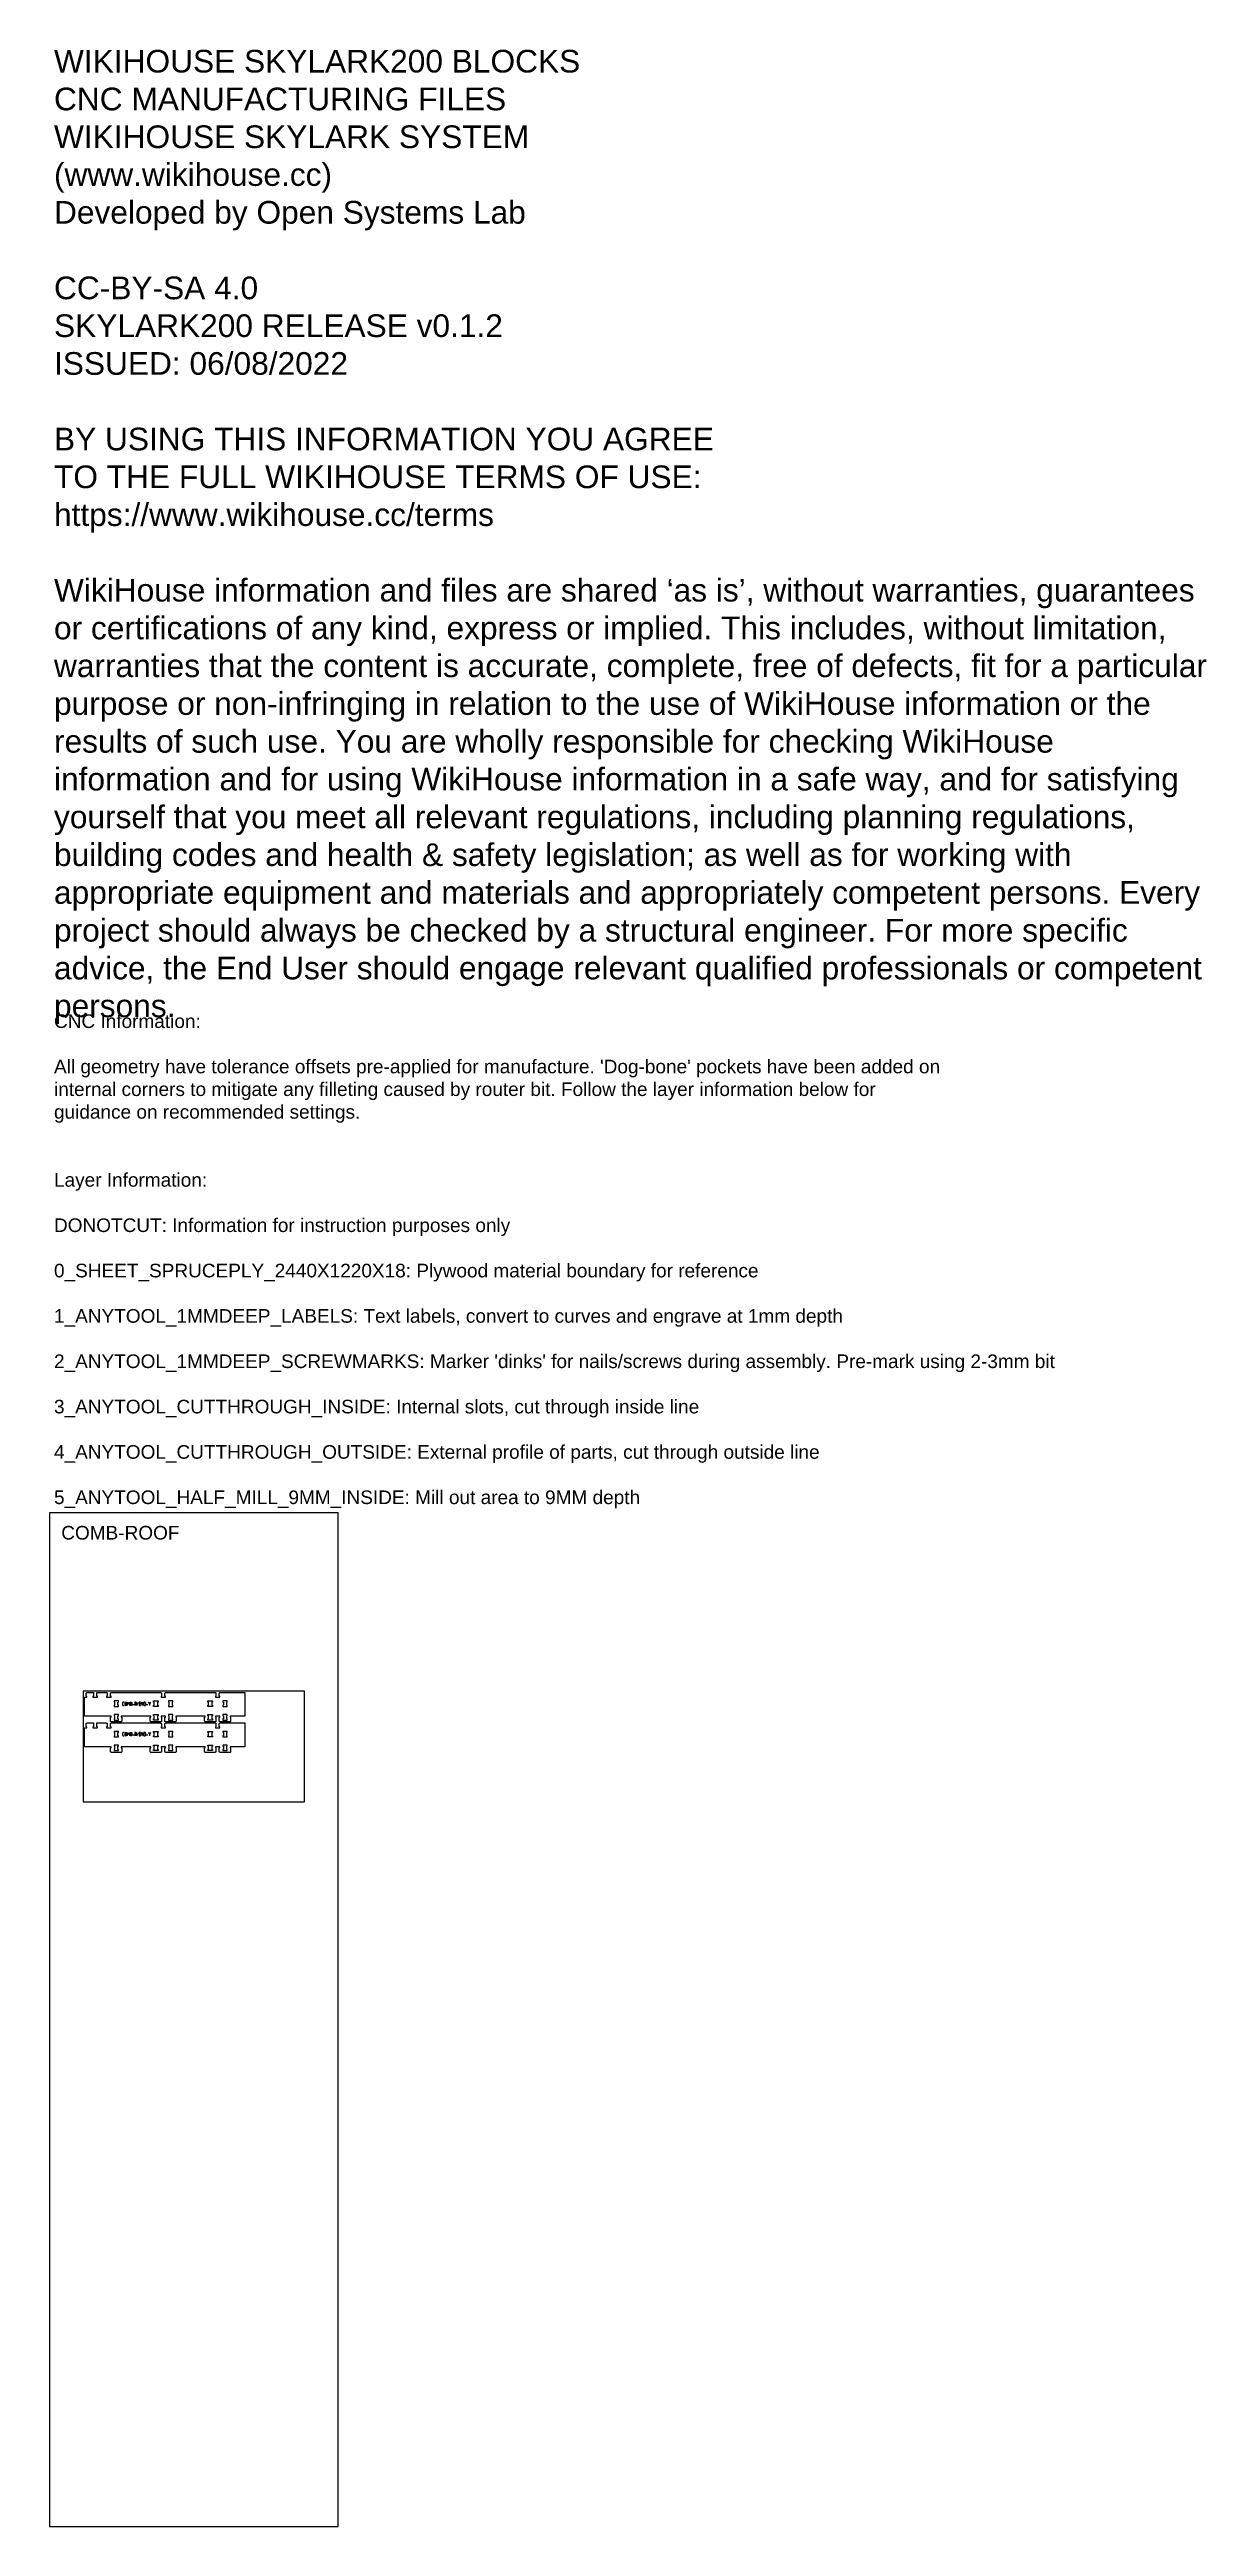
# Model space of a CAD drawing. Header units: millimetres. Extents: x 0 to 12757, y 0 to 27318.
import ezdxf

# ---------------------------------------------------------------- set-up
doc = ezdxf.new("R2010")
doc.units = ezdxf.units.MM
for name, color, linetype, true_color in [('0_SHEET_SPRUCEPLY_2440X122', 1, 'Continuous', 0xff0000), ('1_ANYTOOL_1MMDEEP_LABELS_S', 2, 'Continuous', 0xffff00), ('3_ANYTOOL_CUTTHROUGH_INSID', 4, 'Continuous', 0x00ffff), ('4_ANYTOOL_CUTTHROUGH_OUTSI', 5, 'Continuous', 0x0000ff), ('DONOTCUT', 7, 'Continuous', 0xffffff)]:
    doc.layers.add(name, color=color, linetype=linetype, true_color=true_color)
doc.styles.add('Arial', font='')
doc.styles.get('Arial').set_extended_font_data('Arial')

msp = doc.modelspace()

# ---------------------------------------------------------------- linework, layer by layer
at = {"layer": '0_SHEET_SPRUCEPLY_2440X122'}
msp.add_lwpolyline([(372, 9211), (372, 7991), (2812, 7991), (2812, 9211)], close=True, dxfattribs=at)
at = {"layer": '1_ANYTOOL_1MMDEEP_LABELS_S', "color": 2, "true_color": 0xffff00}
for points in [[(822, 9090), (812, 9090, 0.414214), (806, 9084), (806, 9060, 0.414214), (812, 9054), (822, 9054)], [(890, 9074), (900, 9074, -1), (900, 9054), (890, 9054), (890, 9090), (900, 9090, -1), (900, 9074)], [(940, 9070), (950, 9070, 1), (950, 9090), (940, 9090), (940, 9054)], [(822, 8756), (812, 8756, 0.414214), (806, 8750), (806, 8726, 0.414214), (812, 8720), (822, 8720)], [(890, 8740), (900, 8740, -1), (900, 8720), (890, 8720), (890, 8756), (900, 8756, -1), (900, 8740)], [(940, 8736), (950, 8736, 1), (950, 8756), (940, 8756), (940, 8720)]]:
    msp.add_lwpolyline(points, format="xyb", dxfattribs=at)
for points in [[(830, 9064, 1), (850, 9064), (850, 9080, 1), (830, 9080)], [(1052, 9090), (1040, 9090), (1040, 9054), (1052, 9054, 0.414214), (1060, 9062), (1060, 9082, 0.414214)], [(830, 8730, 1), (850, 8730), (850, 8746, 1), (830, 8746)], [(1052, 8756), (1040, 8756), (1040, 8720), (1052, 8720, 0.414214), (1060, 8728), (1060, 8748, 0.414214)]]:
    msp.add_lwpolyline(points, format="xyb", close=True, dxfattribs=at)
for points in [[(858, 9054), (858, 9090), (870, 9070), (882, 9090), (882, 9054)], [(918, 9066), (934, 9066)], [(960, 9054), (952, 9070)], [(964, 9054), (980, 9090)], [(1004, 9090), (988, 9090), (988, 9054), (1004, 9054)], [(1000, 9074), (988, 9074)], [(1012, 9054), (1012, 9090), (1032, 9054), (1032, 9090)], [(1068, 9066), (1084, 9066)], [(1104, 9072), (1092, 9090)], [(1104, 9072), (1116, 9090)], [(1104, 9054), (1104, 9072)], [(858, 8720), (858, 8756), (870, 8736), (882, 8756), (882, 8720)], [(964, 8720), (980, 8756)], [(1004, 8756), (988, 8756), (988, 8720), (1004, 8720)], [(1012, 8720), (1012, 8756), (1032, 8720), (1032, 8756)], [(1104, 8738), (1092, 8756)], [(1104, 8738), (1116, 8756)], [(918, 8732), (934, 8732)], [(960, 8720), (952, 8736)], [(1000, 8740), (988, 8740)], [(1068, 8732), (1084, 8732)], [(1104, 8720), (1104, 8738)]]:
    msp.add_lwpolyline(points, dxfattribs=at)
at = {"layer": '3_ANYTOOL_CUTTHROUGH_INSID', "color": 4, "true_color": 0x00ffff}
for points in [[(760, 9057), (754, 9057), (754, 9092), (760, 9092), (760, 9105), (711, 9105), (711, 9092), (717, 9092), (717, 9057), (711, 9057), (711, 9044), (760, 9044)], [(760, 9057), (754, 9057), (754, 9092), (760, 9092), (760, 9105), (711, 9105), (711, 9092), (717, 9092), (717, 9057), (711, 9057), (711, 9044), (760, 9044)], [(1147, 9057), (1153, 9057), (1153, 9092), (1147, 9092), (1147, 9105), (1196, 9105), (1196, 9092), (1190, 9092), (1190, 9057), (1196, 9057), (1196, 9044), (1147, 9044)], [(1147, 9057), (1153, 9057), (1153, 9092), (1147, 9092), (1147, 9105), (1196, 9105), (1196, 9092), (1190, 9092), (1190, 9057), (1196, 9057), (1196, 9044), (1147, 9044)], [(1360, 9057), (1354, 9057), (1354, 9092), (1360, 9092), (1360, 9105), (1311, 9105), (1311, 9092), (1317, 9092), (1317, 9057), (1311, 9057), (1311, 9044), (1360, 9044)], [(1360, 9057), (1354, 9057), (1354, 9092), (1360, 9092), (1360, 9105), (1311, 9105), (1311, 9092), (1317, 9092), (1317, 9057), (1311, 9057), (1311, 9044), (1360, 9044)], [(1747, 9057), (1753, 9057), (1753, 9092), (1747, 9092), (1747, 9105), (1796, 9105), (1796, 9092), (1790, 9092), (1790, 9057), (1796, 9057), (1796, 9044), (1747, 9044)], [(1747, 9057), (1753, 9057), (1753, 9092), (1747, 9092), (1747, 9105), (1796, 9105), (1796, 9092), (1790, 9092), (1790, 9057), (1796, 9057), (1796, 9044), (1747, 9044)], [(1960, 9057), (1954, 9057), (1954, 9092), (1960, 9092), (1960, 9105), (1911, 9105), (1911, 9092), (1917, 9092), (1917, 9057), (1911, 9057), (1911, 9044), (1960, 9044)], [(1960, 9057), (1954, 9057), (1954, 9092), (1960, 9092), (1960, 9105), (1911, 9105), (1911, 9092), (1917, 9092), (1917, 9057), (1911, 9057), (1911, 9044), (1960, 9044)], [(760, 8942), (760, 8955), (711, 8955), (711, 8942), (717, 8942), (717, 8907), (711, 8907), (711, 8894), (760, 8894), (760, 8907), (754, 8907), (754, 8942)], [(760, 8942), (760, 8955), (711, 8955), (711, 8942), (717, 8942), (717, 8907), (711, 8907), (711, 8894), (760, 8894), (760, 8907), (754, 8907), (754, 8942)], [(760, 8721), (754, 8721), (754, 8756), (760, 8756), (760, 8769), (711, 8769), (711, 8756), (717, 8756), (717, 8721), (711, 8721), (711, 8708), (760, 8708)], [(760, 8721), (754, 8721), (754, 8756), (760, 8756), (760, 8769), (711, 8769), (711, 8756), (717, 8756), (717, 8721), (711, 8721), (711, 8708), (760, 8708)], [(1147, 8942), (1147, 8955), (1196, 8955), (1196, 8942), (1190, 8942), (1190, 8907), (1196, 8907), (1196, 8894), (1147, 8894), (1147, 8907), (1153, 8907), (1153, 8942)], [(1147, 8942), (1147, 8955), (1196, 8955), (1196, 8942), (1190, 8942), (1190, 8907), (1196, 8907), (1196, 8894), (1147, 8894), (1147, 8907), (1153, 8907), (1153, 8942)], [(1147, 8721), (1153, 8721), (1153, 8756), (1147, 8756), (1147, 8769), (1196, 8769), (1196, 8756), (1190, 8756), (1190, 8721), (1196, 8721), (1196, 8708), (1147, 8708)], [(1147, 8721), (1153, 8721), (1153, 8756), (1147, 8756), (1147, 8769), (1196, 8769), (1196, 8756), (1190, 8756), (1190, 8721), (1196, 8721), (1196, 8708), (1147, 8708)], [(1360, 8942), (1360, 8955), (1311, 8955), (1311, 8942), (1317, 8942), (1317, 8907), (1311, 8907), (1311, 8894), (1360, 8894), (1360, 8907), (1354, 8907), (1354, 8942)], [(1360, 8942), (1360, 8955), (1311, 8955), (1311, 8942), (1317, 8942), (1317, 8907), (1311, 8907), (1311, 8894), (1360, 8894), (1360, 8907), (1354, 8907), (1354, 8942)], [(1360, 8721), (1354, 8721), (1354, 8756), (1360, 8756), (1360, 8769), (1311, 8769), (1311, 8756), (1317, 8756), (1317, 8721), (1311, 8721), (1311, 8708), (1360, 8708)], [(1360, 8721), (1354, 8721), (1354, 8756), (1360, 8756), (1360, 8769), (1311, 8769), (1311, 8756), (1317, 8756), (1317, 8721), (1311, 8721), (1311, 8708), (1360, 8708)], [(1747, 8942), (1747, 8955), (1796, 8955), (1796, 8942), (1790, 8942), (1790, 8907), (1796, 8907), (1796, 8894), (1747, 8894), (1747, 8907), (1753, 8907), (1753, 8942)], [(1747, 8942), (1747, 8955), (1796, 8955), (1796, 8942), (1790, 8942), (1790, 8907), (1796, 8907), (1796, 8894), (1747, 8894), (1747, 8907), (1753, 8907), (1753, 8942)], [(1747, 8721), (1753, 8721), (1753, 8756), (1747, 8756), (1747, 8769), (1796, 8769), (1796, 8756), (1790, 8756), (1790, 8721), (1796, 8721), (1796, 8708), (1747, 8708)], [(1747, 8721), (1753, 8721), (1753, 8756), (1747, 8756), (1747, 8769), (1796, 8769), (1796, 8756), (1790, 8756), (1790, 8721), (1796, 8721), (1796, 8708), (1747, 8708)], [(1960, 8942), (1960, 8955), (1911, 8955), (1911, 8942), (1917, 8942), (1917, 8907), (1911, 8907), (1911, 8894), (1960, 8894), (1960, 8907), (1954, 8907), (1954, 8942)], [(1960, 8942), (1960, 8955), (1911, 8955), (1911, 8942), (1917, 8942), (1917, 8907), (1911, 8907), (1911, 8894), (1960, 8894), (1960, 8907), (1954, 8907), (1954, 8942)], [(1960, 8721), (1954, 8721), (1954, 8756), (1960, 8756), (1960, 8769), (1911, 8769), (1911, 8756), (1917, 8756), (1917, 8721), (1911, 8721), (1911, 8708), (1960, 8708)], [(1960, 8721), (1954, 8721), (1954, 8756), (1960, 8756), (1960, 8769), (1911, 8769), (1911, 8756), (1917, 8756), (1917, 8721), (1911, 8721), (1911, 8708), (1960, 8708)], [(760, 8606), (760, 8618), (711, 8618), (711, 8606), (717, 8606), (717, 8570), (711, 8570), (711, 8558), (760, 8558), (760, 8570), (754, 8570), (754, 8606)], [(760, 8606), (760, 8618), (711, 8618), (711, 8606), (717, 8606), (717, 8570), (711, 8570), (711, 8558), (760, 8558), (760, 8570), (754, 8570), (754, 8606)], [(1147, 8606), (1147, 8618), (1196, 8618), (1196, 8606), (1190, 8606), (1190, 8570), (1196, 8570), (1196, 8558), (1147, 8558), (1147, 8570), (1153, 8570), (1153, 8606)], [(1147, 8606), (1147, 8618), (1196, 8618), (1196, 8606), (1190, 8606), (1190, 8570), (1196, 8570), (1196, 8558), (1147, 8558), (1147, 8570), (1153, 8570), (1153, 8606)], [(1360, 8606), (1360, 8618), (1311, 8618), (1311, 8606), (1317, 8606), (1317, 8570), (1311, 8570), (1311, 8558), (1360, 8558), (1360, 8570), (1354, 8570), (1354, 8606)], [(1360, 8606), (1360, 8618), (1311, 8618), (1311, 8606), (1317, 8606), (1317, 8570), (1311, 8570), (1311, 8558), (1360, 8558), (1360, 8570), (1354, 8570), (1354, 8606)], [(1747, 8606), (1747, 8618), (1796, 8618), (1796, 8606), (1790, 8606), (1790, 8570), (1796, 8570), (1796, 8558), (1747, 8558), (1747, 8570), (1753, 8570), (1753, 8606)], [(1747, 8606), (1747, 8618), (1796, 8618), (1796, 8606), (1790, 8606), (1790, 8570), (1796, 8570), (1796, 8558), (1747, 8558), (1747, 8570), (1753, 8570), (1753, 8606)], [(1960, 8606), (1960, 8618), (1911, 8618), (1911, 8606), (1917, 8606), (1917, 8570), (1911, 8570), (1911, 8558), (1960, 8558), (1960, 8570), (1954, 8570), (1954, 8606)], [(1960, 8606), (1960, 8618), (1911, 8618), (1911, 8606), (1917, 8606), (1917, 8570), (1911, 8570), (1911, 8558), (1960, 8558), (1960, 8570), (1954, 8570), (1954, 8606)]]:
    msp.add_lwpolyline(points, close=True, dxfattribs=at)
at = {"layer": '4_ANYTOOL_CUTTHROUGH_OUTSI', "color": 5, "true_color": 0x0000ff}
for points in [[(654, 8937), (386, 8937), (386, 9145), (410, 9145), (410, 9158), (404, 9158), (404, 9187), (404, 9187, -0.414214), (416, 9199), (485, 9199), (485, 9158), (479, 9158), (479, 9145), (528, 9145), (528, 9158), (522, 9158), (522, 9199), (624, 9199), (624, 9199), (624, 9199), (624, 9199), (624, 9199), (624, 9199), (625, 9199), (625, 9199), (625, 9199), (625, 9199), (626, 9199), (626, 9199), (626, 9198), (627, 9198), (627, 9198), (627, 9198), (627, 9198), (628, 9198), (628, 9198), (628, 9198), (628, 9198), (629, 9198), (629, 9198), (629, 9198), (629, 9198), (630, 9198), (630, 9197), (630, 9197), (630, 9197), (631, 9197), (631, 9197), (631, 9197), (631, 9197), (632, 9196), (632, 9196), (632, 9196), (632, 9196), (632, 9196), (633, 9195), (633, 9195), (633, 9195), (633, 9195), (633, 9195), (633, 9194), (634, 9194), (634, 9194), (634, 9194), (634, 9194), (634, 9193), (634, 9193), (634, 9193), (635, 9193), (635, 9192), (635, 9192), (635, 9192), (635, 9192), (635, 9191), (635, 9191), (635, 9191), (635, 9191), (635, 9191), (635, 9190), (635, 9190), (635, 9190), (635, 9190), (635, 9189), (635, 9189), (635, 9158), (629, 9158), (629, 9145), (630, 9145), (630, 9145), (654, 9145), (678, 9145), (678, 9158), (672, 9158), (672, 9187), (672, 9187, -0.414214), (684, 9199), (1224, 9199, -0.414214), (1235, 9187), (1235, 9158), (1229, 9158), (1229, 9145), (1278, 9145), (1278, 9158), (1272, 9158), (1272, 9187), (1272, 9187, -0.414214), (1284, 9199), (1824, 9199, -0.414214), (1835, 9187), (1835, 9158), (1829, 9158), (1829, 9145), (1878, 9145), (1878, 9158), (1872, 9158), (1872, 9187), (1872, 9187, -0.198912), (1875, 9195, -0.198912), (1884, 9199), (2153, 9199), (2153, 8937), (1991, 8937), (1991, 8924), (1997, 8924), (1997, 8885), (1997, 8885, -0.414214), (1986, 8873), (1884, 8873), (1883, 8873), (1883, 8873), (1883, 8873), (1882, 8873), (1882, 8873), (1882, 8873), (1882, 8873), (1881, 8873), (1881, 8873), (1881, 8873), (1881, 8873), (1880, 8873), (1880, 8873), (1880, 8873), (1879, 8874), (1879, 8874), (1879, 8874), (1879, 8874), (1878, 8874), (1878, 8874), (1878, 8874), (1878, 8874), (1877, 8875), (1877, 8875), (1877, 8875), (1877, 8875), (1876, 8875), (1876, 8875), (1876, 8876), (1876, 8876), (1875, 8876), (1875, 8876), (1875, 8876), (1875, 8877), (1875, 8877), (1874, 8877), (1874, 8877), (1874, 8878), (1874, 8878), (1874, 8878), (1874, 8878), (1873, 8879), (1873, 8879), (1873, 8879), (1873, 8879), (1873, 8880), (1873, 8880), (1873, 8880), (1873, 8880), (1872, 8881), (1872, 8881), (1872, 8881), (1872, 8882), (1872, 8882), (1872, 8882), (1872, 8882), (1872, 8883), (1872, 8883), (1872, 8883), (1872, 8883), (1872, 8884), (1872, 8884), (1872, 8884), (1872, 8885), (1872, 8924), (1878, 8924), (1878, 8937), (1829, 8937), (1829, 8924), (1835, 8924), (1835, 8885), (1835, 8885), (1835, 8884), (1835, 8884), (1835, 8884), (1835, 8883), (1835, 8883), (1835, 8883), (1835, 8883), (1835, 8882), (1835, 8882), (1835, 8882), (1835, 8882), (1835, 8881), (1835, 8881), (1835, 8881), (1835, 8880), (1834, 8880), (1834, 8880), (1834, 8880), (1834, 8879), (1834, 8879), (1834, 8879), (1834, 8879), (1834, 8878), (1833, 8878), (1833, 8878), (1833, 8878), (1833, 8877), (1833, 8877), (1832, 8877), (1832, 8877), (1832, 8876), (1832, 8876), (1832, 8876), (1831, 8876), (1831, 8876), (1831, 8875), (1831, 8875), (1830, 8875), (1830, 8875), (1830, 8875), (1830, 8875), (1829, 8874), (1829, 8874), (1829, 8874), (1829, 8874), (1828, 8874), (1828, 8874), (1828, 8874), (1828, 8874), (1827, 8873), (1827, 8873), (1827, 8873), (1827, 8873), (1826, 8873), (1826, 8873), (1826, 8873), (1825, 8873), (1825, 8873), (1825, 8873), (1825, 8873), (1824, 8873), (1824, 8873), (1824, 8873), (1824, 8873), (1722, 8873, -0.414214), (1710, 8885), (1710, 8924), (1716, 8924), (1716, 8937), (1391, 8937), (1391, 8924), (1397, 8924), (1397, 8885), (1397, 8885, -0.414214), (1386, 8873), (1284, 8873), (1283, 8873), (1283, 8873), (1283, 8873), (1282, 8873), (1282, 8873), (1282, 8873), (1282, 8873), (1281, 8873), (1281, 8873), (1281, 8873), (1281, 8873), (1280, 8873), (1280, 8873), (1280, 8873), (1279, 8874), (1279, 8874), (1279, 8874), (1279, 8874), (1278, 8874), (1278, 8874), (1278, 8874), (1278, 8874), (1277, 8875), (1277, 8875), (1277, 8875), (1277, 8875), (1276, 8875), (1276, 8875), (1276, 8876), (1276, 8876), (1275, 8876), (1275, 8876), (1275, 8876), (1275, 8877), (1275, 8877), (1274, 8877), (1274, 8877), (1274, 8878), (1274, 8878), (1274, 8878), (1274, 8878), (1273, 8879), (1273, 8879), (1273, 8879), (1273, 8879), (1273, 8880), (1273, 8880), (1273, 8880), (1273, 8880), (1272, 8881), (1272, 8881), (1272, 8881), (1272, 8882), (1272, 8882), (1272, 8882), (1272, 8882), (1272, 8883), (1272, 8883), (1272, 8883), (1272, 8883), (1272, 8884), (1272, 8884), (1272, 8884), (1272, 8885), (1272, 8924), (1278, 8924), (1278, 8937), (1229, 8937), (1229, 8924), (1235, 8924), (1235, 8885), (1235, 8885), (1235, 8884), (1235, 8884), (1235, 8884), (1235, 8883), (1235, 8883), (1235, 8883), (1235, 8883), (1235, 8882), (1235, 8882), (1235, 8882), (1235, 8882), (1235, 8881), (1235, 8881), (1235, 8881), (1235, 8880), (1234, 8880), (1234, 8880), (1234, 8880), (1234, 8879), (1234, 8879), (1234, 8879), (1234, 8879), (1234, 8878), (1233, 8878), (1233, 8878), (1233, 8878), (1233, 8877), (1233, 8877), (1232, 8877), (1232, 8877), (1232, 8876), (1232, 8876), (1232, 8876), (1231, 8876), (1231, 8876), (1231, 8875), (1231, 8875), (1230, 8875), (1230, 8875), (1230, 8875), (1230, 8875), (1229, 8874), (1229, 8874), (1229, 8874), (1229, 8874), (1228, 8874), (1228, 8874), (1228, 8874), (1228, 8874), (1227, 8873), (1227, 8873), (1227, 8873), (1227, 8873), (1226, 8873), (1226, 8873), (1226, 8873), (1225, 8873), (1225, 8873), (1225, 8873), (1225, 8873), (1224, 8873), (1224, 8873), (1224, 8873), (1224, 8873), (1122, 8873, -0.414214), (1110, 8885), (1110, 8924), (1116, 8924), (1116, 8937), (791, 8937), (791, 8924), (797, 8924), (797, 8885), (797, 8885, -0.414214), (786, 8873), (684, 8873), (683, 8873), (683, 8873), (683, 8873), (682, 8873), (682, 8873), (682, 8873), (682, 8873), (681, 8873), (681, 8873), (681, 8873), (681, 8873), (680, 8873), (680, 8873), (680, 8873), (679, 8874), (679, 8874), (679, 8874), (679, 8874), (678, 8874), (678, 8874), (678, 8874), (678, 8874), (677, 8875), (677, 8875), (677, 8875), (677, 8875), (676, 8875), (676, 8875), (676, 8876), (676, 8876), (675, 8876), (675, 8876), (675, 8876), (675, 8877), (675, 8877), (674, 8877), (674, 8877), (674, 8878), (674, 8878), (674, 8878), (674, 8878), (673, 8879), (673, 8879), (673, 8879), (673, 8879), (673, 8880), (673, 8880), (673, 8880), (673, 8880), (672, 8881), (672, 8881), (672, 8881), (672, 8882), (672, 8882), (672, 8882), (672, 8882), (672, 8883), (672, 8883), (672, 8883), (672, 8883), (672, 8884), (672, 8884), (672, 8884), (672, 8885), (672, 8924), (678, 8924), (678, 8937), (654, 8937)], [(654, 8600), (386, 8600), (386, 8809), (410, 8809), (410, 8821), (404, 8821), (404, 8850), (404, 8850, -0.414214), (416, 8862), (485, 8862), (485, 8821), (479, 8821), (479, 8809), (528, 8809), (528, 8821), (522, 8821), (522, 8862), (624, 8862), (624, 8862), (624, 8862), (624, 8862), (624, 8862), (624, 8862), (625, 8862), (625, 8862), (625, 8862), (625, 8862), (626, 8862), (626, 8862), (626, 8862), (627, 8862), (627, 8862), (627, 8862), (627, 8862), (628, 8862), (628, 8862), (628, 8862), (628, 8862), (629, 8862), (629, 8862), (629, 8861), (629, 8861), (630, 8861), (630, 8861), (630, 8861), (630, 8861), (631, 8861), (631, 8861), (631, 8860), (631, 8860), (632, 8860), (632, 8860), (632, 8860), (632, 8860), (632, 8859), (633, 8859), (633, 8859), (633, 8859), (633, 8859), (633, 8858), (633, 8858), (634, 8858), (634, 8858), (634, 8858), (634, 8857), (634, 8857), (634, 8857), (634, 8857), (635, 8856), (635, 8856), (635, 8856), (635, 8856), (635, 8855), (635, 8855), (635, 8855), (635, 8855), (635, 8854), (635, 8854), (635, 8854), (635, 8854), (635, 8854), (635, 8853), (635, 8853), (635, 8853), (635, 8821), (629, 8821), (629, 8809), (630, 8809), (630, 8809), (654, 8809), (678, 8809), (678, 8821), (672, 8821), (672, 8851), (672, 8851, -0.414214), (684, 8862), (1224, 8862, -0.414214), (1235, 8851), (1235, 8821), (1229, 8821), (1229, 8809), (1278, 8809), (1278, 8821), (1272, 8821), (1272, 8851), (1272, 8851, -0.414214), (1284, 8862), (1824, 8862, -0.414214), (1835, 8851), (1835, 8821), (1829, 8821), (1829, 8809), (1878, 8809), (1878, 8821), (1872, 8821), (1872, 8851), (1872, 8851, -0.198912), (1875, 8859, -0.198912), (1884, 8862), (2153, 8862), (2153, 8600), (1991, 8600), (1991, 8588), (1997, 8588), (1997, 8548), (1997, 8548, -0.414214), (1986, 8536), (1884, 8536), (1883, 8536), (1883, 8536), (1883, 8537), (1882, 8537), (1882, 8537), (1882, 8537), (1882, 8537), (1881, 8537), (1881, 8537), (1881, 8537), (1881, 8537), (1880, 8537), (1880, 8537), (1880, 8537), (1879, 8537), (1879, 8537), (1879, 8537), (1879, 8538), (1878, 8538), (1878, 8538), (1878, 8538), (1878, 8538), (1877, 8538), (1877, 8538), (1877, 8539), (1877, 8539), (1876, 8539), (1876, 8539), (1876, 8539), (1876, 8540), (1875, 8540), (1875, 8540), (1875, 8540), (1875, 8540), (1875, 8541), (1874, 8541), (1874, 8541), (1874, 8541), (1874, 8542), (1874, 8542), (1874, 8542), (1873, 8542), (1873, 8543), (1873, 8543), (1873, 8543), (1873, 8543), (1873, 8544), (1873, 8544), (1873, 8544), (1872, 8544), (1872, 8545), (1872, 8545), (1872, 8545), (1872, 8546), (1872, 8546), (1872, 8546), (1872, 8546), (1872, 8547), (1872, 8547), (1872, 8547), (1872, 8547), (1872, 8548), (1872, 8548), (1872, 8548), (1872, 8588), (1878, 8588), (1878, 8600), (1829, 8600), (1829, 8588), (1835, 8588), (1835, 8548), (1835, 8548), (1835, 8548), (1835, 8548), (1835, 8547), (1835, 8547), (1835, 8547), (1835, 8547), (1835, 8546), (1835, 8546), (1835, 8546), (1835, 8546), (1835, 8545), (1835, 8545), (1835, 8545), (1835, 8544), (1835, 8544), (1834, 8544), (1834, 8544), (1834, 8543), (1834, 8543), (1834, 8543), (1834, 8543), (1834, 8542), (1834, 8542), (1833, 8542), (1833, 8542), (1833, 8541), (1833, 8541), (1833, 8541), (1832, 8541), (1832, 8540), (1832, 8540), (1832, 8540), (1832, 8540), (1831, 8540), (1831, 8539), (1831, 8539), (1831, 8539), (1830, 8539), (1830, 8539), (1830, 8538), (1830, 8538), (1829, 8538), (1829, 8538), (1829, 8538), (1829, 8538), (1828, 8538), (1828, 8537), (1828, 8537), (1828, 8537), (1827, 8537), (1827, 8537), (1827, 8537), (1827, 8537), (1826, 8537), (1826, 8537), (1826, 8537), (1825, 8537), (1825, 8537), (1825, 8537), (1825, 8537), (1824, 8537), (1824, 8536), (1824, 8536), (1824, 8536), (1722, 8536, -0.414214), (1710, 8548), (1710, 8588), (1716, 8588), (1716, 8600), (1391, 8600), (1391, 8588), (1397, 8588), (1397, 8548), (1397, 8548, -0.414214), (1386, 8536), (1284, 8536), (1283, 8536), (1283, 8536), (1283, 8537), (1282, 8537), (1282, 8537), (1282, 8537), (1282, 8537), (1281, 8537), (1281, 8537), (1281, 8537), (1281, 8537), (1280, 8537), (1280, 8537), (1280, 8537), (1279, 8537), (1279, 8537), (1279, 8537), (1279, 8538), (1278, 8538), (1278, 8538), (1278, 8538), (1278, 8538), (1277, 8538), (1277, 8538), (1277, 8539), (1277, 8539), (1276, 8539), (1276, 8539), (1276, 8539), (1276, 8540), (1275, 8540), (1275, 8540), (1275, 8540), (1275, 8540), (1275, 8541), (1274, 8541), (1274, 8541), (1274, 8541), (1274, 8542), (1274, 8542), (1274, 8542), (1273, 8542), (1273, 8543), (1273, 8543), (1273, 8543), (1273, 8543), (1273, 8544), (1273, 8544), (1273, 8544), (1272, 8544), (1272, 8545), (1272, 8545), (1272, 8545), (1272, 8546), (1272, 8546), (1272, 8546), (1272, 8546), (1272, 8547), (1272, 8547), (1272, 8547), (1272, 8547), (1272, 8548), (1272, 8548), (1272, 8548), (1272, 8588), (1278, 8588), (1278, 8600), (1229, 8600), (1229, 8588), (1235, 8588), (1235, 8548), (1235, 8548), (1235, 8548), (1235, 8548), (1235, 8547), (1235, 8547), (1235, 8547), (1235, 8547), (1235, 8546), (1235, 8546), (1235, 8546), (1235, 8546), (1235, 8545), (1235, 8545), (1235, 8545), (1235, 8544), (1235, 8544), (1234, 8544), (1234, 8544), (1234, 8543), (1234, 8543), (1234, 8543), (1234, 8543), (1234, 8542), (1234, 8542), (1233, 8542), (1233, 8542), (1233, 8541), (1233, 8541), (1233, 8541), (1232, 8541), (1232, 8540), (1232, 8540), (1232, 8540), (1232, 8540), (1231, 8540), (1231, 8539), (1231, 8539), (1231, 8539), (1230, 8539), (1230, 8539), (1230, 8538), (1230, 8538), (1229, 8538), (1229, 8538), (1229, 8538), (1229, 8538), (1228, 8538), (1228, 8537), (1228, 8537), (1228, 8537), (1227, 8537), (1227, 8537), (1227, 8537), (1227, 8537), (1226, 8537), (1226, 8537), (1226, 8537), (1225, 8537), (1225, 8537), (1225, 8537), (1225, 8537), (1224, 8537), (1224, 8536), (1224, 8536), (1224, 8536), (1122, 8536, -0.414214), (1110, 8548), (1110, 8588), (1116, 8588), (1116, 8600), (791, 8600), (791, 8588), (797, 8588), (797, 8548), (797, 8548, -0.414214), (786, 8536), (684, 8536), (683, 8536), (683, 8536), (683, 8537), (682, 8537), (682, 8537), (682, 8537), (682, 8537), (681, 8537), (681, 8537), (681, 8537), (681, 8537), (680, 8537), (680, 8537), (680, 8537), (679, 8537), (679, 8537), (679, 8537), (679, 8538), (678, 8538), (678, 8538), (678, 8538), (678, 8538), (677, 8538), (677, 8538), (677, 8539), (677, 8539), (676, 8539), (676, 8539), (676, 8539), (676, 8540), (675, 8540), (675, 8540), (675, 8540), (675, 8540), (675, 8541), (674, 8541), (674, 8541), (674, 8541), (674, 8542), (674, 8542), (674, 8542), (673, 8542), (673, 8543), (673, 8543), (673, 8543), (673, 8543), (673, 8544), (673, 8544), (673, 8544), (672, 8544), (672, 8545), (672, 8545), (672, 8545), (672, 8546), (672, 8546), (672, 8546), (672, 8546), (672, 8547), (672, 8547), (672, 8547), (672, 8547), (672, 8548), (672, 8548), (672, 8548), (672, 8588), (678, 8588), (678, 8600), (654, 8600)]]:
    msp.add_lwpolyline(points, format="xyb", close=True, dxfattribs=at)
at = {"layer": 'DONOTCUT'}
msp.add_lwpolyline([(0, 0), (3183, 0), (3183, 11179), (0, 11179)], close=True, dxfattribs=at)

# ---------------------------------------------------------------- texts
at = {"layer": 'DONOTCUT', "attachment_point": 1, "style": 'Arial'}
for s, insert, char_height, width in [('{\\fArial;WIKIHOUSE SKYLARK200 BLOCKS}\\P{\\fArial;CNC MANUFACTURING FILES}\\P{\\fArial;WIKIHOUSE SKYLARK SYSTEM}\\P{\\fArial;(www.wikihouse.cc)}\\P{\\fArial;Developed by Open Systems Lab}\\P\\P{\\fArial;CC-BY-SA 4.0}\\P{\\fArial;SKYLARK200 RELEASE v0.1.2}\\P{\\fArial;ISSUED: 06/08/2022}\\P\\P{\\fArial;BY USING THIS INFORMATION YOU AGREE }\\P{\\fArial;TO THE FULL WIKIHOUSE TERMS OF USE:}\\P{\\fArial;https://www.wikihouse.cc/terms}\\P\\P{\\fArial;WikiHouse information and files are shared }{\\fArial;‘as is}{\\fArial;’, without warranties, guarantees }\\P{\\fArial;or certifications of any kind, express or implied. This includes, without limitation, }\\P{\\fArial;warranties that the content is accurate, complete, free of defects, fit for a particular }\\P{\\fArial;purpose or non-infringing in relation to the use of WikiHouse information or the }\\P{\\fArial;results of such use. You are wholly responsible for checking WikiHouse }\\P{\\fArial;information and for using WikiHouse information in a safe way, and for satisfying }\\P{\\fArial;yourself that you meet all relevant regulations, including planning regulations, }\\P{\\fArial;building codes and health & safety legislation; as well as for working with }\\P{\\fArial;appropriate equipment and materials and appropriately competent persons. Every }\\P{\\fArial;project should always be checked by a structural engineer. For more specific }\\P{\\fArial;advice, the End User should engage relevant qualified professionals or competent }\\P{\\fArial;persons.}\\P', (49, 27315), 250, 12895.38), ("{\\fArial;CNC Information:}\\P\\P{\\fArial;All geometry have tolerance offsets pre-applied for manufacture. 'Dog-bone' pockets have been added on}\\P{\\fArial;internal corners to mitigate any filleting caused by router bit. Follow the layer information below for}\\P{\\fArial;guidance on recommended settings.}\\P\\P\\P{\\fArial;Layer Information:}\\P\\P{\\fArial;DONOTCUT: Information for instruction purposes only}\\P\\P{\\fArial;0_SHEET_SPRUCEPLY_2440X1220X18: Plywood material boundary for reference}\\P\\P{\\fArial;1_ANYTOOL_1MMDEEP_LABELS: Text labels, convert to curves and engrave at 1mm depth}\\P\\P{\\fArial;2_ANYTOOL_1MMDEEP_SCREWMARKS: Marker 'dinks' for nails/screws during assembly. Pre-mark using 2-3mm bit}\\P\\P{\\fArial;3_ANYTOOL_CUTTHROUGH_INSIDE: Internal slots, cut through inside line}\\P\\P{\\fArial;4_ANYTOOL_CUTTHROUGH_OUTSIDE: External profile of parts, cut through outside line}\\P\\P{\\fArial;5_ANYTOOL_HALF_MILL_9MM_INSIDE: Mill out area to 9MM depth}", (49, 16677), 150, 22265.22), ('COMB-ROOF', (129, 11035, 0), 150, 2877.72)]:
    msp.add_mtext(s, dxfattribs=dict(at, insert=insert, char_height=char_height, width=width))

doc.saveas('drawing.dxf')
